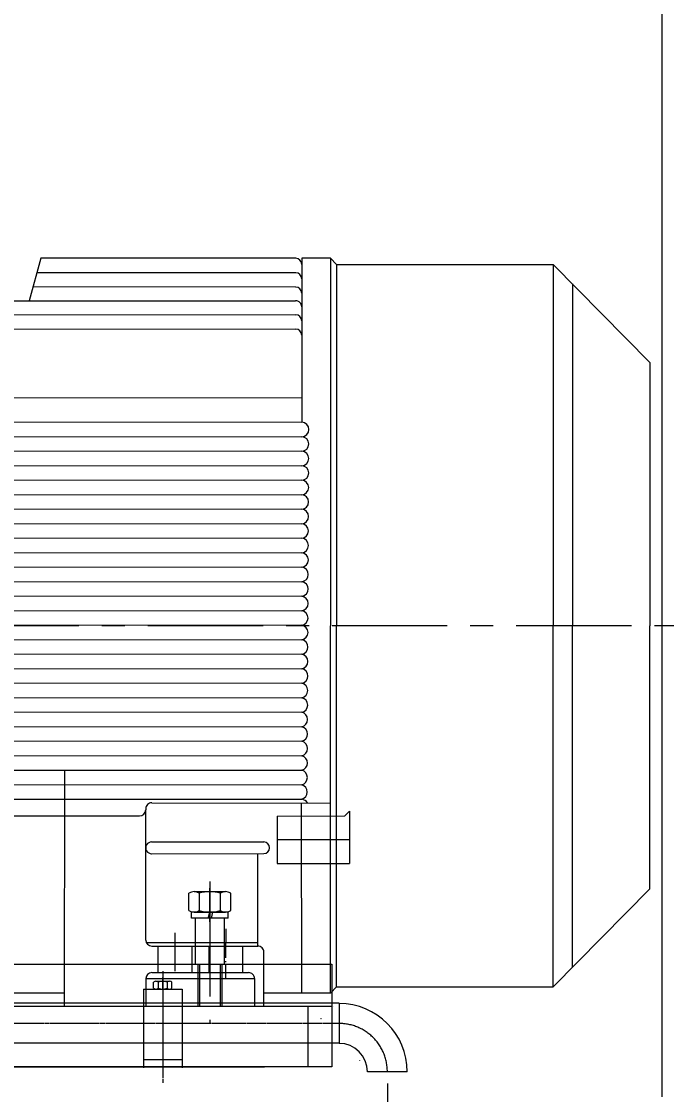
# Model space of a CAD drawing. Header units: inches. Extents: x 76 to 22091, y 292 to 17065.
# Drawn here: x 19592 to 20125, y 6941 to 7829 of the extents above; entities that cross this region are included whole.
import ezdxf

# ---------------------------------------------------------------- set-up
doc = ezdxf.new("R2010")
doc.units = ezdxf.units.IN
doc.header["$MEASUREMENT"] = 0
for name, pattern in [('ACAD_ISO02W100', [15, 12, -3]), ('ACAD_ISO04W100', [30, 24, -3, 0, -3]), ('CENTER', [50.8, 31.75, -6.35, 6.35, -6.35]), ('CHAIN', [0.7087, 0.4724, -0.0591, 0.1181, -0.0591]), ('EB_DASHDOT', [39, 30, -3, 3, -3])]:
    doc.linetypes.add(name, pattern=pattern)
doc.layers.get('Defpoints').update_dxf_attribs({"lineweight": 5})
for name, color, linetype, lineweight in [('CAXA0', 7, 'Continuous', 5), ('CAXA1', 5, 'CENTER', 5), ('CAXA3', 7, 'Continuous', 5), ('图层1', 1, 'ACAD_ISO04W100', 5), ('虚线', 6, 'ACAD_ISO02W100', 5)]:
    doc.layers.add(name, color=color, linetype=linetype, lineweight=lineweight)
doc.styles.add('Roman', font='romans')
doc.styles.get("Standard").update_dxf_attribs({"font": 'arial.ttf'})
doc.dimstyles.new('ISO-25', dxfattribs={"dimscale": 30, "dimtxt": 1.5, "dimasz": 1.5, "dimexe": 2, "dimexo": 2, "dimtad": 1, "dimtih": 1, "dimtoh": 1, "dimdec": 1, "dimlfac": 0.03937, "dimdsep": 46, "dimtxsty": 'Standard', "dimcen": 2.5, "dimclrd": 7, "dimclre": 7, "dimclrt": 7, "dimadec": 0, "dimazin": 0, "dimtfac": 1, "dimtdec": 1, "dimtmove": 0, "dimatfit": 3, "dimfxl": 1, "dimlwd": 5, "dimlwe": 5, "dimarcsym": 0})

# ---------------------------------------------------------------- blocks, each defined once
blk = doc.blocks.new('*D10')
at = {"color": 7, "linetype": 'Continuous', "lineweight": 5, "transparency": 16777216}
for p, q in [((20181.51, 8189.16), (20623.13, 8189.16)), ((20563.13, 8144.16), (20563.13, 7646.76)), ((20563.13, 6534.16), (20563.13, 7444.26)), ((20284.01, 6489.16), (20623.13, 6489.16))]:
    blk.add_line(p, q, dxfattribs=at)
at = {"color": 7, "transparency": 16777216}
for points in [[(20555.63, 8144.16), (20570.63, 8144.16), (20563.13, 8189.16)], [(20555.63, 6534.16), (20570.63, 6534.16), (20563.13, 6489.16)]]:
    blk.add_solid(points, dxfattribs=at)
at = {"layer": 'Defpoints', "color": 0, "transparency": 16777216}
for p in [(20121.51, 8189.16), (20224.01, 6489.16), (20563.13, 6489.16)]:
    blk.add_point(p, dxfattribs=at)
at = {"color": 7, "lineweight": 5, "transparency": 16777216, "insert": (20563.13, 7545.51), "char_height": 165, "attachment_point": 5, "style": 'Roman'}
blk.add_mtext('66.9', dxfattribs=at)

msp = doc.modelspace()

# ---------------------------------------------------------------- linework, layer by layer
at = {"color": 7, "lineweight": 5}
for p, q in [((20121.51, 8189.16), (20121.51, 6939.16)), ((19607.83, 7633.34), (19598.16, 7597.98)), ((19818.57, 7633.17), (19607.83, 7633.34)), ((19847.26, 7633.16), (19823.57, 7633.16)), ((19823.57, 7633.16), (19823.57, 7628.17)), ((19823.57, 7628.17), (19823.57, 7593.03)), ((19852.26, 7628.16), (19847.26, 7633.16)), ((19847.26, 7633.16), (19847.41, 7329.16)), ((19852.26, 7628.17), (19852.41, 7329.16)), ((19852.26, 7628.16), (20031.62, 7628.16)), ((20031.62, 7628.16), (20031.76, 7329.13)), ((20031.62, 7628.16), (20111.66, 7546.91)), ((19818.57, 7621.27), (19604.49, 7621.11)), ((20047.63, 7611.91), (20047.76, 7329.13)), ((19818.57, 7609.37), (19601.3, 7609.46)), ((19272.22, 7597.89), (19598.16, 7597.98)), ((19598.16, 7597.98), (19818.56, 7598.03)), ((19823.57, 7593.03), (19823.57, 7577.43)), ((19272.24, 7586.67), (19818.57, 7586.51)), ((19272.24, 7574.77), (19818.57, 7574.61)), ((19823.57, 7581.51), (19823.57, 7569.61)), ((19823.57, 7569.61), (19823.57, 7497.51)), ((20111.66, 7546.91), (20111.76, 7329.16)), ((19460.57, 7518.03), (19823.57, 7517.77)), ((19240.04, 7498.01), (19823.57, 7497.51)), ((19240.31, 7486.01), (19823.57, 7485.51)), ((19240.37, 7474.01), (19823.57, 7473.51)), ((19240.44, 7462.01), (19823.57, 7461.51)), ((19240.17, 7450.01), (19823.57, 7449.51)), ((19240.49, 7438.01), (19823.57, 7437.51)), ((19240.62, 7426.01), (19823.57, 7425.51)), ((19239.78, 7414.01), (19823.57, 7413.51)), ((19240.75, 7402.01), (19823.57, 7401.51)), ((19240.81, 7390.01), (19823.57, 7389.51)), ((19240.54, 7378.01), (19823.57, 7377.51)), ((19240.51, 7366.01), (19823.57, 7365.51)), ((19240.99, 7354.01), (19823.57, 7353.51)), ((19241.06, 7342.01), (19823.57, 7341.51)), ((19241.15, 7330.01), (19823.57, 7329.51)), ((19847.26, 7025.16), (19847.41, 7329.16)), ((19852.26, 7030.16), (19852.41, 7329.16)), ((20031.62, 7030.16), (20031.76, 7329.2)), ((20031.76, 7329.2), (20031.76, 7329.2)), ((20047.63, 7046.41), (20047.76, 7329.19)), ((20047.76, 7329.19), (20047.76, 7329.19)), ((20111.66, 7111.41), (20111.76, 7329.16)), ((20111.76, 7329.16), (20111.76, 7329.16)), ((19240.58, 7318.01), (19823.57, 7317.51)), ((19240.54, 7306.01), (19823.57, 7305.51)), ((19240.64, 7294.01), (19823.57, 7293.51)), ((19240.9, 7282.01), (19823.57, 7281.51)), ((19241.43, 7270.01), (19823.57, 7269.51)), ((19241.49, 7258.01), (19823.57, 7257.51)), ((19241.55, 7246.01), (19823.57, 7245.51)), ((19241.62, 7234.01), (19823.57, 7233.51)), ((19241.68, 7222.01), (19823.57, 7221.51)), ((19241.74, 7210.01), (19823.57, 7209.51)), ((19627.15, 7014.16), (19627.49, 7209.68)), ((19241.8, 7198.01), (19823.57, 7197.51)), ((19241.09, 7186.01), (19823.57, 7185.51)), ((19694.46, 7177.62), (19694.46, 7176.75)), ((19694.57, 7069.02), (19694.46, 7176.73)), ((19699.47, 7182.62), (19847.34, 7182.39)), ((19823.57, 7025.16), (19823.53, 7182.43)), ((19863.18, 7175.77), (19859.15, 7171.75)), ((19863.18, 7175.77), (19863.21, 7132.22)), ((19422.09, 7171.56), (19689.46, 7171.75)), ((19803.2, 7171.66), (19859.15, 7171.75)), ((19803.2, 7171.66), (19803.2, 7132.22)), ((19699.35, 7150.16), (19787.23, 7150.19)), ((19787.23, 7150.19), (19792.23, 7150.18)), ((19803.2, 7152.14), (19834.83, 7152.11)), ((19834.83, 7152.11), (19863.19, 7152.08)), ((19699.24, 7140.44), (19792.23, 7140.5)), ((19787.22, 7063.99), (19787.23, 7140.49)), ((19803.2, 7132.22), (19863.21, 7132.22)), ((20031.62, 7030.16), (20111.66, 7111.41)), ((19694.98, 7067.06), (19787.22, 7067)), ((19699.57, 7064.03), (19787.22, 7063.99)), ((19704.65, 7064.03), (19704.62, 7042.08)), ((19732.62, 7064.02), (19732.61, 7042.08)), ((19746.62, 7064.01), (19746.61, 7042.07)), ((19774.62, 7064), (19774.61, 7042.06)), ((19792.15, 7014.16), (19792.21, 7058.99)), ((19258.61, 7049.17), (19848.51, 7049.17)), ((19699.61, 7042.09), (19779.61, 7042.06)), ((19738.86, 7049.17), (19738.86, 7014.17)), ((19756.16, 7049.17), (19756.16, 7014.17)), ((19848.51, 7049.17), (19848.51, 6964.16)), ((19694.61, 7037.09), (19694.61, 7014.16)), ((19694.61, 7037.09), (19784.61, 7037.06)), ((19784.61, 7037.06), (19784.61, 7014.16)), ((19627.17, 7025.01), (19437.15, 7024.85)), ((19692.52, 7028.25), (19724.52, 7028.25)), ((19692.52, 7028.25), (19692.52, 6963.26)), ((19724.52, 7028.25), (19724.52, 6963.26)), ((19823.57, 7025.16), (19792.17, 7025.14)), ((19847.26, 7025.16), (19823.57, 7025.16)), ((19852.26, 7030.16), (19847.26, 7025.16)), ((19852.26, 7030.16), (20031.62, 7030.16)), ((19854.46, 7016.66), (19115.42, 7016.66)), ((19854.46, 7016.66), (19854.46, 6983.49)), ((19264.23, 7014.17), (19848.51, 7014.17)), ((19627.15, 7014.16), (19792.15, 7014.16)), ((19828.51, 7014.17), (19828.51, 6964.16)), ((19854.46, 6983.66), (19115.42, 6983.66)), ((19848.51, 6964.16), (18398.52, 6964.16)), ((19177.8, 6964.16), (19792.8, 6964.16)), ((19177.8, 6964.16), (19792.8, 6964.16)), ((19692.52, 6970.25), (19724.52, 6970.25)), ((19910.96, 6959.99), (19877.96, 6959.99))]:
    msp.add_line(p, q, dxfattribs=at)
for centre, radius, start, end in [((19818.57, 7628.17), 5, 0, 89.95398), ((19818.57, 7616.27), 5, 0, 89.95398), ((19818.57, 7604.37), 5, 0, 89.95398), ((19818.57, 7593.03), 5, 0, 90.0113), ((19818.57, 7581.51), 5, 0, 89.98335), ((19818.57, 7569.61), 5, 0, 89.98335), ((19823.56, 7491.51), 6, 270.05916, 89.94084), ((19823.46, 7479.51), 6, 271.01785, 88.98215), ((19823.45, 7467.51), 6, 271.11536, 88.88464), ((19823.39, 7455.51), 6, 271.62786, 88.37214), ((19823.36, 7443.51), 6, 271.92691, 88.07309), ((19823.29, 7431.51), 6.01, 272.58671, 87.41329), ((19823.27, 7419.51), 6.01, 272.83188, 87.16812), ((19823.15, 7407.51), 6.01, 273.92038, 86.07962), ((19823.1, 7395.51), 6.02, 274.39171, 85.60829), ((19823.06, 7383.51), 6.02, 274.79548, 85.20452), ((19823.02, 7371.51), 6.02, 275.15757, 84.84243), ((19822.96, 7359.51), 6.03, 275.80491, 84.19509), ((19822.89, 7347.51), 6.04, 276.44537, 83.55463), ((19822.78, 7335.51), 6.05, 277.42214, 82.57786), ((19822.79, 7323.51), 6.05, 277.3647, 82.6353), ((19822.69, 7311.51), 6.06, 278.32033, 81.67967), ((19822.7, 7299.51), 6.06, 278.20876, 81.79124), ((19822.63, 7287.51), 6.07, 278.90353, 81.09647), ((19822.5, 7275.51), 6.09, 280.06825, 79.93175), ((19822.42, 7263.51), 6.11, 280.84335, 79.15665), ((19822.39, 7251.51), 6.11, 281.07139, 78.92861), ((19822.33, 7239.51), 6.13, 281.61595, 78.38405), ((19822.25, 7227.51), 6.14, 282.35998, 77.64002), ((19822.15, 7215.51), 6.17, 283.29584, 76.70416), ((19822.11, 7203.51), 6.17, 283.6325, 76.3675), ((19822.03, 7191.51), 6.19, 284.33919, 75.66081), ((19822.61, 7178.7), 6.88, 32.75034, 82.03611), ((19689.46, 7176.75), 5, 270.04027, 0), ((19699.46, 7177.62), 5, 89.91045, 180), ((19699.35, 7145.3), 4.86, 88.51447, 271.41163), ((19792.09, 7145.34), 4.85, 271.63307, 88.34222), ((19699.57, 7069.03), 5, 180.0738, 269.97655), ((19787.21, 7058.99), 5, 359.92283, 89.97655), ((19699.61, 7037.09), 5, 89.98425, 179.98342), ((19779.61, 7037.06), 5, 359.98342, 89.98425)]:
    msp.add_arc(centre, radius, start, end, dxfattribs=at)
at = {"layer": 'CAXA0', "color": 7, "lineweight": 5}
for p, q in [((19730.19, 7093.45), (19730.19, 7107.79)), ((19734.52, 7109.07), (19760.5, 7109.07)), ((19738.85, 7107.79), (19738.85, 7093.45)), ((19756.17, 7107.79), (19756.17, 7093.45)), ((19764.83, 7093.45), (19764.83, 7107.79)), ((19762.61, 7092.17), (19732.41, 7092.17)), ((19732.41, 7087.17), (19732.41, 7092.17)), ((19762.61, 7087.17), (19732.41, 7087.17)), ((19734.52, 7092.17), (19760.5, 7092.17)), ((19746.22, 7087.17), (19746.39, 7087.82)), ((19746.39, 7087.82), (19747.56, 7092.17)), ((19748.8, 7087.17), (19750.14, 7092.17)), ((19762.61, 7087.17), (19762.61, 7092.17)), ((19701.03, 7029.09), (19701.03, 7034.29)), ((19702.9, 7034.89), (19714.16, 7034.89)), ((19704.78, 7034.29), (19704.78, 7029.09)), ((19712.29, 7034.29), (19712.29, 7029.09)), ((19716.04, 7029.09), (19716.04, 7034.29)), ((19702.9, 7028.49), (19714.16, 7028.49))]:
    msp.add_line(p, q, dxfattribs=at)
for centre, radius, start, end in [((19734.52, 7101.09), 7.98, 57.13277, 122.86723), ((19747.51, 7079.07), 30, 73.22135, 106.77865), ((19760.5, 7101.09), 7.98, 57.13277, 122.86723), ((19734.52, 7100.15), 7.98, 237.13277, 302.86723), ((19747.51, 7122.17), 30, 253.22135, 286.77865), ((19760.5, 7100.15), 7.98, 237.13277, 302.86723), ((19702.9, 7031.66), 3.23, 54.42999, 125.57001), ((19708.53, 7022.89), 12, 71.77609, 108.22391), ((19714.16, 7031.66), 3.23, 54.42999, 125.57001), ((19702.9, 7031.71), 3.23, 234.42999, 305.57001), ((19708.53, 7040.49), 12, 251.77609, 288.22391), ((19714.16, 7031.71), 3.23, 234.42999, 305.57001)]:
    msp.add_arc(centre, radius, start, end, dxfattribs=at)
at = {"layer": 'CAXA1', "linetype": 'CENTER', "lineweight": 5, "ltscale": 3}
for p, q in [((16343.57, 7329.17), (20251.73, 7329.17)), ((19747.51, 7117.41), (19747.51, 7000.16)), ((19708.52, 7043.16), (19708.52, 6954.89)), ((19849.48, 7014.31), (19849.48, 7014.16)), ((19849.48, 7014.16), (19849.63, 7014.16)), ((19839.48, 7004.31), (19839.48, 7004.16)), ((19839.48, 7004.31), (19839.48, 7004.16)), ((19839.48, 7004.16), (19839.63, 7004.16)), ((19839.48, 7004.16), (19839.63, 7004.16)), ((19871.38, 6969.31), (19871.38, 6969.16)), ((19871.38, 6969.31), (19871.38, 6969.16)), ((19871.38, 6969.16), (19871.53, 6969.16)), ((19871.38, 6969.16), (19871.53, 6969.16)), ((19708.52, 6954.17), (19708.52, 6950.73)), ((19894.61, 6950.18), (19894.61, 6926.2))]:
    msp.add_line(p, q, dxfattribs=at)
at = {"layer": 'CAXA1', "linetype": 'EB_DASHDOT', "lineweight": 5}
for p, q in [((19747.51, 7090.89), (19747.51, 7112.07)), ((19747.51, 7084.17), (19747.51, 7095.17)), ((19708.53, 7027.89), (19708.53, 7037.89))]:
    msp.add_line(p, q, dxfattribs=at)
at = {"layer": 'CAXA1', "linetype": 'CENTER', "lineweight": 5}
msp.add_line((19718.62, 7075), (19718.61, 7037.08), dxfattribs=at)
at = {"layer": 'CAXA1', "linetype": 'CENTER', "lineweight": 5, "ltscale": 3}
msp.add_arc((19854.46, 6959.99), 40, 0, 90, dxfattribs=at)
at = {"layer": 'CAXA3', "color": 7, "linetype": 'Continuous', "lineweight": 5}
for p, q in [((19737.51, 7049.17), (19737.51, 7014.17)), ((19757.51, 7049.17), (19757.51, 7014.17))]:
    msp.add_line(p, q, dxfattribs=at)
for radius in [56.5, 23.5]:
    msp.add_arc((19854.46, 6959.99), radius, 0, 90, dxfattribs=at)
at = {"layer": '图层1', "color": 7, "lineweight": 5}
msp.add_line((19760.65, 7078.32), (19760.63, 7037.07), dxfattribs=at)
at = {"layer": '虚线', "color": 7, "lineweight": 5, "ltscale": 5}
for p, q in [((19735.51, 7087.17), (19735.51, 7049.17)), ((19759.51, 7087.17), (19759.51, 7049.17))]:
    msp.add_line(p, q, dxfattribs=at)
at = {"layer": '虚线', "color": 7, "linetype": 'CHAIN', "lineweight": 5, "ltscale": 5}
msp.add_line((18821.28, 7000.16), (19854.46, 7000.16), dxfattribs=at)

# ---------------------------------------------------------------- dimensions: what is measured, and where the dimension line sits
at = {"color": 7, "lineweight": 5}
dim = msp.add_linear_dim(base=(20563.13, 6489.16), p1=(20121.51, 8189.16), p2=(20224.01, 6489.16), angle=90, dimstyle='ISO-25', override={"dimtxt": 5.5, "dimpost": '\\X', "dimtxsty": 'Roman', "dimtmove": 1}, dxfattribs=at)
dim.commit()
dim.dimension.update_dxf_attribs({"geometry": '*D10', "text_midpoint": (20563.13, 7545.51), "dimtype": 160})

doc.saveas('drawing.dxf')
